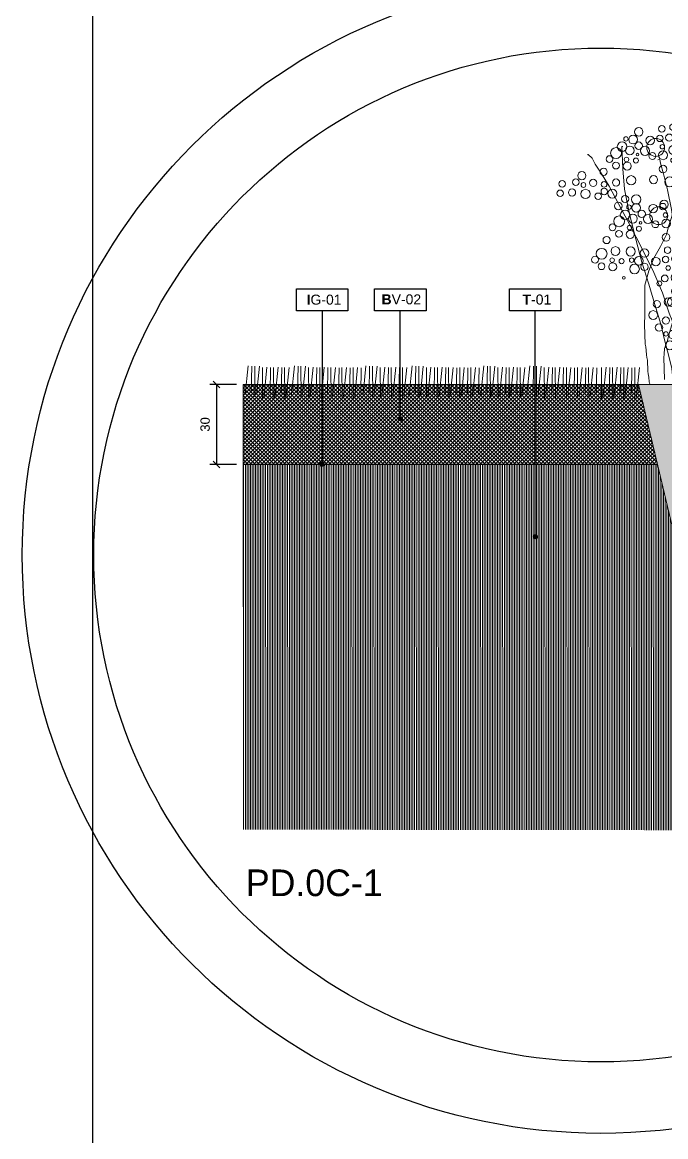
# Model space of a CAD drawing. Header units: metres. Extents: x -325 to 301, y -147 to 149.
# Drawn here: x 11.97 to 14.383, y 97.543 to 101.725 of the extents above; entities that cross this region are included whole.
import ezdxf

# ---------------------------------------------------------------- set-up
doc = ezdxf.new("R2010")
doc.units = ezdxf.units.M
doc.linetypes.add('ACAD_ISO03W100', pattern=[30, 12, -18])
doc.layers.get('Defpoints').update_dxf_attribs({"lineweight": 13})
doc.layers.add('-aux', color=50, linetype='Continuous', plot=False)
doc.layers.add('-AUX-QAD', color=5, linetype='Continuous', plot=False)
doc.layers.add('0-TX-1_25', color=7, linetype='Continuous', true_color=0x3f4f7f)
for name, color, linetype in [('02-L-Geotextile', 32, 'Continuous'), ('10-DET-encoixinat', 37, 'Continuous'), ('A-KEYPLAN_HATCH', 7, 'Continuous'), ('A_TEXT_2', 7, 'Continuous'), ('EIT_3 TR terra vegetal', 45, 'Continuous')]:
    doc.layers.add(name, color=color, linetype=linetype)
doc.layers.add('03-TR-Paviment_04_Dry Meadow', color=7, linetype='Continuous', lineweight=5, true_color=0xd8dd88)
for name, color, linetype, lineweight in [('05-VEG-gris 50%', 253, 'Continuous', 18), ('1-CM', 7, 'Continuous', 0), ('2-L-secció', 1, 'Continuous', 0), ('3-TR Seleccionat', 44, 'Continuous', 0)]:
    doc.layers.add(name, color=color, linetype=linetype, lineweight=lineweight)
doc.styles.get("Standard").update_dxf_attribs({"font": 'arial.ttf'})
doc.styles.add('x-llegenda materials$0$ENGRAVERS', font='TT0586M.TTF')
doc.dimstyles.new('ISO-25', dxfattribs={"dimtxt": 0.1, "dimasz": 0.1, "dimexe": 0.1, "dimexo": 0.1, "dimgap": 0.1, "dimtad": 1, "dimdec": 0, "dimlfac": 100, "dimzin": 9, "dimtxsty": 'Standard', "dimblk": 'OBLIQUE', "dimcen": 0.1, "dimadec": 0, "dimazin": 0, "dimtfac": 1, "dimtdec": 0, "dimtmove": 0, "dimatfit": 3, "dimldrblk": 'OBLIQUE', "dimfxl": 1, "dimarcsym": 0})

# ---------------------------------------------------------------- blocks, each defined once
blk = doc.blocks.new('ccddddddddddd')
for points in [[(90.232, 20.017), (90.254, 20.017), (90.353, 19.93), (90.419, 19.777), (90.55, 19.579), (90.747, 19.229), (90.966, 18.791), (91.229, 18.266), (91.514, 17.652), (91.777, 17.083), (91.974, 16.579), (92.127, 16.076), (92.325, 15.528), (92.456, 15.134), (92.478, 14.871), (92.544, 14.674), (92.609, 14.521), (92.62, 14.433)], [(92.171, 14.455), (92.16, 14.543), (92.149, 14.718), (92.084, 15.025), (91.996, 15.397), (91.908, 15.813), (91.777, 16.295), (91.645, 16.798), (91.492, 17.346), (91.361, 17.915), (91.229, 18.528), (91.12, 19.142), (91.098, 19.645), (91.087, 20.017), (91.087, 20.193), (91.109, 20.193)], [(92.631, 19.974), (92.653, 19.974), (92.642, 19.886), (92.631, 19.798), (92.631, 19.689), (92.609, 19.601), (92.598, 19.536), (92.576, 19.448), (92.555, 19.36), (92.533, 19.251), (92.467, 19.12), (92.445, 18.966), (92.379, 18.791), (92.314, 18.616), (92.248, 18.419), (92.182, 18.222), (92.116, 18.003), (91.963, 17.718), (91.788, 17.433), (91.656, 17.127), (91.547, 16.776), (91.536, 16.382), (91.525, 16.054), (91.514, 15.813), (91.514, 15.331), (91.525, 15.265), (91.536, 15.178), (91.536, 15.068), (91.547, 15.003), (91.558, 14.937), (91.558, 14.674), (91.569, 14.609), (91.58, 14.521), (91.58, 14.411), (91.591, 14.379), (91.602, 14.357), (91.602, 14.346)], [(91.963, 19.842), (92.007, 19.842), (92.018, 19.755), (92.084, 19.492), (92.171, 19.098), (92.259, 18.616), (92.325, 18.025), (92.39, 17.324), (92.412, 16.47), (92.412, 15.572), (92.401, 14.806), (92.335, 14.324), (92.314, 14.105), (92.325, 14.094)], [(93.256, 19.733), (93.256, 19.569), (93.245, 19.459), (93.234, 19.328), (93.212, 19.174), (93.19, 19.043), (93.124, 18.912), (93.058, 18.758), (92.993, 18.627), (92.927, 18.474), (92.905, 18.298), (92.839, 18.101), (92.774, 17.882), (92.686, 17.641), (92.576, 17.379), (92.467, 17.116), (92.401, 16.809), (92.335, 16.459), (92.27, 16.152), (92.204, 15.868), (92.116, 15.605), (92.051, 15.386), (91.985, 15.211), (91.974, 15.079), (91.963, 14.992), (91.963, 14.455)], [(94.734, 19.317), (94.734, 19.207), (94.723, 19.185), (94.712, 19.12), (94.69, 19.054), (94.624, 18.966), (94.537, 18.857), (94.427, 18.725), (94.296, 18.572), (94.186, 18.441), (94.099, 18.266), (94.011, 18.112), (93.945, 17.937), (93.88, 17.74), (93.814, 17.543), (93.748, 17.302), (93.661, 17.061), (93.573, 16.776), (93.463, 16.448), (93.354, 16.098), (93.222, 15.725), (93.113, 15.397), (92.981, 15.134), (92.894, 14.937), (92.872, 14.718), (92.85, 14.521), (92.839, 14.411), (92.828, 14.346), (92.828, 14.335)], [(92.85, 14.422), (92.839, 14.455), (92.85, 14.521), (92.85, 14.652), (92.861, 14.718), (92.861, 14.981), (92.883, 15.09), (92.894, 15.178), (92.894, 15.309), (92.905, 15.441), (92.916, 15.572), (92.927, 15.703), (92.938, 15.879), (92.96, 16.054), (92.981, 16.251), (93.003, 16.47), (93.069, 16.689), (93.091, 16.952), (93.157, 17.214), (93.222, 17.477), (93.332, 17.696), (93.441, 17.871), (93.529, 18.047), (93.595, 18.222), (93.682, 18.375), (93.748, 18.485), (93.77, 18.55), (93.781, 18.572), (93.792, 18.594), (93.792, 18.605)], [(92.916, 14.401), (92.927, 14.422), (92.938, 14.532), (93.003, 14.685), (93.069, 14.882), (93.179, 15.189), (93.288, 15.517), (93.376, 15.911), (93.595, 16.744), (93.77, 17.138), (93.945, 17.51), (94.055, 17.817), (94.164, 18.036), (94.296, 18.255), (94.384, 18.364), (94.405, 18.375), (94.416, 18.375)], [(93.157, 14.379), (93.266, 14.619), (93.463, 14.97), (93.748, 15.474), (94.055, 16.109), (94.34, 16.766), (94.624, 17.357), (94.844, 17.795), (94.975, 18.079), (94.997, 18.145)], [(92.992, 14.324), (92.992, 14.346), (93.003, 14.455), (93.014, 14.63), (93.102, 14.871), (93.168, 15.222), (93.277, 15.616), (93.409, 15.966), (93.562, 16.339), (94.044, 17.083), (94.307, 17.39), (94.504, 17.587), (94.614, 17.652), (94.657, 17.652), (94.745, 17.641), (95.008, 17.641), (95.03, 17.631), (95.052, 17.631)], [(94.745, 17.641), (95.106, 17.641), (95.128, 17.652), (95.413, 17.652), (95.413, 17.641), (95.435, 17.641), (95.435, 17.631), (95.446, 17.62), (95.457, 17.62), (95.457, 17.609), (95.479, 17.598), (95.49, 17.587), (95.501, 17.576)]]:
    blk.add_lwpolyline(points)
for centre, radius in [((92.507, 20.78), 0.0991), ((92.862, 20.718), 0.0883), ((91.511, 20.539), 0.104), ((92.08, 20.594), 0.0797), ((92.354, 20.627), 0.0797), ((92.54, 20.55), 0.059), ((92.961, 20.554), 0.0797), ((93.114, 20.663), 0.0797), ((93.311, 20.609), 0.11), ((93.618, 20.466), 0.0883), ((91.094, 20.189), 0.118), ((91.193, 20.375), 0.0548), ((91.368, 20.353), 0.108), ((91.5, 20.2), 0.0903), ((91.784, 20.32), 0.104), ((91.916, 20.145), 0.219), ((92.025, 20.364), 0.0797), ((92.08, 20.156), 0.0547), ((92.255, 20.375), 0.0883), ((92.584, 20.331), 0.112), ((92.796, 20.127), 0.0797), ((93.782, 20.138), 0.101), ((90.776, 19.893), 0.0836), ((90.941, 20.036), 0.132), ((91.281, 20.09), 0.108), ((91.467, 19.981), 0.0328), ((91.652, 20.068), 0.112), ((91.828, 19.937), 0.0834), ((92.091, 19.948), 0.109), ((92.343, 20.068), 0.109), ((92.551, 19.882), 0.101), ((92.939, 20.017), 0.0774), ((93.3, 20.05), 0.0834), ((93.629, 20.028), 0.0936), ((94.023, 19.853), 0.101), ((94.023, 19.853), 0.0855), ((90.623, 19.587), 0.0883), ((90.929, 19.729), 0.0834), ((91.204, 19.707), 0.098), ((91.193, 19.871), 0.0548), ((91.423, 19.838), 0.062), ((92.08, 19.609), 0.0936), ((92.332, 19.817), 0.059), ((92.873, 19.853), 0.0774), ((93.421, 19.722), 0.131), ((93.629, 19.558), 0.128), ((93.629, 19.558), 0.128), ((93.662, 19.809), 0.0558), ((93.837, 19.875), 0.0548), ((94.428, 19.809), 0.0883), ((94.604, 19.667), 0.0797), ((89.599, 19.321), 0.0797), ((89.933, 19.354), 0.0797), ((90.087, 19.507), 0.0991), ((90.36, 19.321), 0.0883), ((90.919, 19.313), 0.0876), ((91.291, 19.357), 0.114), ((91.839, 19.357), 0.0991), ((92.233, 19.291), 0.121), ((92.983, 19.514), 0.059), ((93.432, 19.459), 0.101), ((94.166, 19.437), 0.108), ((94.407, 19.393), 0.0639), ((89.545, 19.091), 0.0797), ((89.835, 19.102), 0.0883), ((90.163, 19.058), 0.112), ((90.119, 19.277), 0.059), ((90.624, 19.101), 0.0797), ((90.625, 19.278), 0.0692), ((90.821, 19.046), 0.11), ((93.155, 19.106), 0.0991), ((94.122, 19.196), 0.0936), ((94.494, 19.163), 0.0936), ((94.899, 19.037), 0.0991), ((90.471, 18.991), 0.0797), ((91.128, 18.904), 0.0883), ((91.4, 18.886), 0.114), ((92.078, 18.741), 0.104), ((92.647, 18.796), 0.0797), ((93.002, 18.953), 0.0797), ((93.188, 18.876), 0.059), ((93.429, 18.92), 0.0883), ((93.681, 18.866), 0.0797), ((93.878, 18.811), 0.11), ((94.745, 18.884), 0.0797), ((94.932, 18.807), 0.059), ((95.173, 18.851), 0.0883), ((95.425, 18.796), 0.0797), ((95.622, 18.742), 0.11), ((90.957, 18.739), 0.0928), ((91.118, 18.515), 0.118), ((91.217, 18.701), 0.0548), ((91.392, 18.679), 0.108), ((91.524, 18.526), 0.0903), ((91.808, 18.647), 0.104), ((91.94, 18.471), 0.219), ((92.049, 18.69), 0.0797), ((92.904, 18.701), 0.0883), ((93.232, 18.658), 0.112), ((93.528, 18.756), 0.0797), ((94.185, 18.668), 0.0883), ((94.647, 18.632), 0.0883), ((94.975, 18.588), 0.112), ((95.271, 18.687), 0.0797), ((95.928, 18.599), 0.0883), ((90.8, 18.22), 0.0836), ((90.965, 18.362), 0.132), ((91.305, 18.417), 0.108), ((91.491, 18.307), 0.0328), ((91.676, 18.395), 0.112), ((91.852, 18.263), 0.0834), ((92.115, 18.274), 0.109), ((92.104, 18.482), 0.0547), ((92.991, 18.395), 0.109), ((93.199, 18.209), 0.101), ((93.364, 18.329), 0.0797), ((93.506, 18.22), 0.0774), ((93.867, 18.252), 0.0834), ((94.196, 18.23), 0.0936), ((94.349, 18.34), 0.101), ((94.624, 18.255), 0.0774), ((94.909, 18.233), 0.0774), ((90.953, 18.055), 0.0834), ((91.228, 18.033), 0.098), ((91.217, 18.198), 0.0548), ((91.447, 18.165), 0.062), ((92.104, 17.935), 0.0936), ((92.98, 18.143), 0.059), ((93.44, 18.055), 0.0774), ((93.988, 17.924), 0.131), ((94.229, 18.012), 0.0558), ((94.404, 18.077), 0.0548), ((94.59, 18.055), 0.101), ((94.59, 18.055), 0.0855), ((95.249, 18.134), 0.0903), ((90.647, 17.913), 0.0883), ((93.55, 17.716), 0.059), ((94.196, 17.76), 0.128), ((94.196, 17.76), 0.128), ((94.622, 17.779), 0.0991), ((95.413, 17.751), 0.114), ((90.349, 17.439), 0.0836), ((90.514, 17.581), 0.132), ((90.854, 17.636), 0.108), ((91.225, 17.614), 0.112), ((91.42, 17.38), 0.108), ((91.562, 17.566), 0.104), ((92.132, 17.621), 0.0797), ((92.307, 17.402), 0.0883), ((92.406, 17.653), 0.0797), ((92.592, 17.577), 0.059), ((92.978, 17.587), 0.0883), ((93.077, 17.423), 0.0797), ((93.23, 17.532), 0.0797), ((93.428, 17.478), 0.11), ((94.469, 17.625), 0.0797), ((94.655, 17.549), 0.059), ((94.896, 17.593), 0.0883), ((94.994, 17.428), 0.0797), ((95.148, 17.538), 0.0797), ((95.345, 17.483), 0.11), ((95.632, 17.554), 0.0774), ((90.502, 17.274), 0.0834), ((90.777, 17.252), 0.098), ((90.766, 17.417), 0.0548), ((90.996, 17.384), 0.062), ((91.245, 17.402), 0.0548), ((91.308, 17.182), 0.118), ((91.552, 17.226), 0.0903), ((91.836, 17.347), 0.104), ((92.077, 17.391), 0.0797), ((92.132, 17.183), 0.0547), ((92.636, 17.358), 0.112), ((93.734, 17.335), 0.0883), ((94.37, 17.374), 0.0883), ((94.699, 17.33), 0.112), ((95.652, 17.341), 0.0883), ((91.04, 16.974), 0.0328), ((92.042, 16.93), 0.0834), ((92.305, 16.941), 0.109), ((92.557, 17.062), 0.109), ((92.765, 16.876), 0.101), ((92.913, 16.996), 0.0797), ((93.055, 16.886), 0.0774), ((93.417, 16.919), 0.0834), ((93.745, 16.897), 0.0936), ((93.899, 17.007), 0.101), ((91.905, 16.81), 0.059), ((92.294, 16.602), 0.0936), ((92.989, 16.722), 0.0774), ((93.537, 16.591), 0.131), ((93.778, 16.678), 0.0558), ((93.953, 16.744), 0.0548), ((94.14, 16.722), 0.101), ((94.14, 16.722), 0.0855), ((94.545, 16.678), 0.0883), ((91.829, 16.306), 0.0876), ((92.108, 16.35), 0.0991), ((92.201, 16.35), 0.114), ((92.448, 16.284), 0.121), ((93.099, 16.383), 0.059), ((93.548, 16.328), 0.101), ((93.745, 16.427), 0.128), ((93.745, 16.427), 0.128), ((94.282, 16.306), 0.108), ((94.72, 16.536), 0.0797), ((91.731, 16.039), 0.11), ((94.238, 16.065), 0.0936), ((94.523, 16.262), 0.0639), ((94.611, 16.032), 0.0936), ((92.038, 15.897), 0.0883), ((92.309, 15.879), 0.114), ((92.346, 15.735), 0.104), ((92.845, 15.789), 0.0797), ((93.119, 15.822), 0.0797), ((93.272, 15.975), 0.0991), ((93.546, 15.789), 0.0883), ((91.866, 15.732), 0.0928), ((92.029, 15.57), 0.0548), ((92.204, 15.548), 0.108), ((92.62, 15.516), 0.104), ((92.79, 15.559), 0.0797), ((93.02, 15.57), 0.0883), ((93.349, 15.527), 0.112), ((93.305, 15.746), 0.059), ((93.644, 15.625), 0.0797), ((93.798, 15.735), 0.0797), ((93.995, 15.68), 0.11), ((94.302, 15.537), 0.0883), ((94.763, 15.501), 0.0883), ((92.116, 15.286), 0.108), ((92.335, 15.395), 0.0903), ((92.488, 15.264), 0.112), ((92.571, 15.384), 0.118), ((92.845, 15.351), 0.0547), ((93.108, 15.264), 0.109), ((92.303, 15.176), 0.0328)]:
    blk.add_circle(centre, radius)
blk = doc.blocks.new('hatch keyplan 2')
at = {"layer": 'A-KEYPLAN_HATCH'}
blk.add_lwpolyline([(0, 0.00548), (0.01287, 0.00548), (0.01287, 0), (0, 0)], close=True, dxfattribs=at)
blk = doc.blocks.new('hatch keyplan')
at = {"layer": 'A-KEYPLAN_HATCH'}
blk.add_blockref('hatch keyplan 2', (1.43058, 0.85215), dxfattribs=at)
blk = doc.blocks.new('T-01')
at = {"layer": 'A-KEYPLAN_HATCH'}
blk.add_blockref('hatch keyplan', (-1.43058, -0.85215), dxfattribs=at)
at = {"layer": 'A_TEXT_2', "insert": (-0.0008, 0.00408), "char_height": 0.0025, "attachment_point": 1}
blk.add_mtext_dynamic_manual_height_columns('\\pi0.00405;{\\fArial|b1|i0|c0|p34;T}-01', width=0.0145619, gutter_width=0.015, heights=[0], dxfattribs=at)
blk = doc.blocks.new('B-V02')
at = {"layer": 'A-KEYPLAN_HATCH'}
blk.add_blockref('hatch keyplan', (-1.43058, -0.85215), dxfattribs=at)
at = {"layer": 'A_TEXT_2', "insert": (-0.0008, 0.00412), "char_height": 0.0025, "attachment_point": 1}
blk.add_mtext_dynamic_manual_height_columns('\\pi0.00255;{\\fArial|b1|i0|c0|p34;B}V-02', width=0.0145619, gutter_width=0.015, heights=[0], dxfattribs=at)
blk = doc.blocks.new('POINT')
at = {"layer": '0-TX-1_25'}
h = blk.add_hatch(dxfattribs=at)
h.set_pattern_fill('ANGLE', color=256)
h.set_pattern_definition([(0, (-83.747, -12.726), (0, 6.985), [5.08, -1.905]), (90, (-83.747, -12.726), (-6.985, 4e-16), [5.08, -1.905])])
edge = h.paths.add_edge_path()
edge.add_arc((0, 0), 0.0075, 0, 360)
h = blk.add_hatch(color=256, dxfattribs=at)
h.dxf.hatch_style = 1
edge = h.paths.add_edge_path()
edge.add_arc((0, 0), 0.0075, 0, 360)
blk.add_circle((0, 0), 0.0075, dxfattribs=at)
blk = doc.blocks.new('_Oblique')
at = {"color": 0, "lineweight": -2}
blk.add_line((-0.5, -0.5), (0.5, 0.5), dxfattribs=at)
blk = doc.blocks.new('*D622')
at = {"layer": '0-TX-1_25', "color": 0, "lineweight": -2, "transparency": 16777216}
for p, q in [((12.7732, 100.3657), (12.6736, 100.3657)), ((12.6986, 100.3657), (12.6986, 100.0657)), ((12.7732, 100.0657), (12.6736, 100.0657))]:
    blk.add_line(p, q, dxfattribs=at)
at = {"layer": 'Defpoints', "color": 0, "transparency": 16777216}
for p in [(12.7982, 100.3657), (12.6986, 100.0657), (12.7982, 100.0657)]:
    blk.add_point(p, dxfattribs=at)
at = {"layer": '0-TX-1_25', "color": 0, "lineweight": -2, "transparency": 16777216, "xscale": 0.025, "yscale": 0.025, "zscale": 0.025}
for p, rotation in [((12.6986, 100.3657), 90), ((12.6986, 100.0657), 270)]:
    blk.add_blockref('_Oblique', p, dxfattribs=dict(at, rotation=rotation))
at = {"layer": '0-TX-1_25', "color": 0, "transparency": 16777216, "insert": (12.6557, 100.2157), "char_height": 0.035, "attachment_point": 5, "rotation": 90}
blk.add_mtext('30', dxfattribs=at)
blk = doc.blocks.new('IG01')
at = {"layer": 'A-KEYPLAN_HATCH', "xscale": 10, "yscale": 10, "zscale": 10}
blk.add_blockref('hatch keyplan', (-14.3058, -8.5215), dxfattribs=at)
at = {"layer": 'A_TEXT_2', "insert": (-0.008, 0.0405), "char_height": 0.025, "attachment_point": 1}
blk.add_mtext_dynamic_manual_height_columns('\\pi0.03354;{\\fArial|b1|i0|c0|p34;I}G-01', width=0.145619, gutter_width=0.15, heights=[0], dxfattribs=at)

msp = doc.modelspace()

# ---------------------------------------------------------------- hatches: boundary and pattern name
at = {"layer": '10-DET-encoixinat'}
h = msp.add_hatch(dxfattribs=at)
h.set_pattern_fill('CROSS', color=256, scale=0.002, angle=91.1014)
h.set_pattern_definition([(91.10144, (1.57837, 103.327732), (-0.01294178, 0.012453526), [0.00635, -0.01905]), (181.10144, (1.581483, 103.330968), (-0.012453526, -0.01294178), [0.00635, -0.01905])])
edge = h.paths.add_edge_path()
edge.add_line((14.2816, 100.3657), (14.411, 99.8207))
edge.add_line((14.411, 99.8207), (15.2545, 99.5675))
edge.add_arc((15.542, 100.5253), 1, 253.2929, 270)
edge.add_line((15.542, 99.5253), (15.7792, 99.5253))
edge.add_line((15.7792, 99.5253), (15.7792, 100.1253))
edge.add_line((15.7792, 100.1253), (15.5675, 100.1245))
edge.add_arc((15.5975, 101.165), 1.0409, 250.4158, 268.3456, ccw=False)
edge.add_line((15.2486, 100.1842), (14.899, 100.3098))
edge.add_arc((14.5695, 99.3657), 1, 70.7609, 90)
edge.add_line((14.5695, 100.3657), (14.2816, 100.3657))
at = {"layer": '3-TR Seleccionat'}
h = msp.add_hatch(dxfattribs=at)
h.set_pattern_fill('ANSI31', color=256, scale=0.002, angle=225, style=0)
h.set_pattern_definition([(270, (441090.543762, -650736.700746), (-0.00635, -2e-18), [])])
h.paths.add_polyline_path([(14.6786, 98.6934), (12.7982, 98.6957), (12.7982, 100.0657), (14.3528, 100.0657), (14.411, 99.8207)])
at = {"layer": 'EIT_3 TR terra vegetal'}
h = msp.add_hatch(dxfattribs=at)
h.set_pattern_fill('_USER', color=256, scale=0.01, angle=45, style=0, double=1, pattern_type=0)
h.set_pattern_definition([(45, (0, 0), (-0.0070710678, 0.0070710678), []), (135, (0, 0), (-0.0070710678, -0.0070710678), [])])
h.paths.add_polyline_path([(14.3528, 100.0657), (14.2816, 100.3657), (12.7982, 100.3657), (12.7982, 100.0657)])

# ---------------------------------------------------------------- linework, layer by layer
at = {"layer": '-aux'}
msp.add_lwpolyline([(12.2345, 3.4567), (12.2345, 133.4567)], dxfattribs=at)
at = {"layer": '-AUX-QAD'}
for radius in [2.1703, 1.9021]:
    msp.add_circle((14.1401, 99.7259), radius, dxfattribs=at)
at = {"layer": '0-TX-1_25'}
for points in [[(13.0943, 100.642), (13.0943, 100.0657)], [(13.3877, 100.2374), (13.3877, 100.642)], [(13.8939, 99.794), (13.8939, 100.642)]]:
    msp.add_lwpolyline(points, dxfattribs=at)
at = {"layer": '02-L-Geotextile', "linetype": 'ACAD_ISO03W100', "ltscale": 0.002, "const_width": 0.005}
msp.add_lwpolyline([(12.7984, 100.0657), (14.3528, 100.0657)], dxfattribs=at)
at = {"layer": '03-TR-Paviment_04_Dry Meadow'}
for p, q in [((12.8172, 100.4351), (12.806, 100.3278)), ((12.8308, 100.434), (12.8287, 100.337)), ((12.8416, 100.4346), (12.8423, 100.3194)), ((12.8589, 100.4349), (12.8477, 100.3276)), ((12.8704, 100.4299), (12.8711, 100.3147)), ((12.8876, 100.4302), (12.8765, 100.3229)), ((12.9012, 100.4291), (12.8992, 100.3321)), ((12.912, 100.4297), (12.9127, 100.3145)), ((12.9293, 100.43), (12.9181, 100.3227)), ((12.9429, 100.4289), (12.9408, 100.3319)), ((12.9537, 100.4295), (12.9544, 100.3143)), ((12.971, 100.4298), (12.9598, 100.3225)), ((12.9905, 100.4351), (12.9794, 100.3278)), ((13.0041, 100.434), (13.0021, 100.337)), ((13.015, 100.4346), (13.0157, 100.3194)), ((13.0322, 100.4349), (13.021, 100.3276)), ((13.0437, 100.4299), (13.0444, 100.3147)), ((13.061, 100.4302), (13.0498, 100.3229)), ((13.0746, 100.4291), (13.0725, 100.3321)), ((13.0854, 100.4297), (13.0861, 100.3145)), ((13.1026, 100.43), (13.0915, 100.3227)), ((13.1162, 100.4289), (13.1142, 100.3319)), ((13.1271, 100.4295), (13.1278, 100.3143)), ((13.1443, 100.4298), (13.1331, 100.3225)), ((13.1579, 100.4287), (13.1559, 100.3317)), ((13.1687, 100.4293), (13.1694, 100.3141)), ((13.186, 100.4296), (13.1748, 100.3222)), ((13.1996, 100.4285), (13.1975, 100.3315)), ((13.2104, 100.4291), (13.2111, 100.3139)), ((13.2277, 100.4294), (13.2165, 100.322)), ((13.2412, 100.4283), (13.2392, 100.3313)), ((13.2589, 100.4351), (13.2478, 100.3278)), ((13.2725, 100.434), (13.2705, 100.337)), ((13.2834, 100.4346), (13.2841, 100.3194)), ((13.3006, 100.4349), (13.2894, 100.3276)), ((13.3121, 100.4299), (13.3128, 100.3147)), ((13.3294, 100.4302), (13.3182, 100.3229)), ((13.343, 100.4291), (13.3409, 100.3321)), ((13.3538, 100.4297), (13.3545, 100.3145)), ((13.371, 100.43), (13.3599, 100.3227)), ((13.3846, 100.4289), (13.3826, 100.3319)), ((13.3955, 100.4295), (13.3962, 100.3143)), ((13.4127, 100.4298), (13.4015, 100.3225)), ((13.4323, 100.4351), (13.4211, 100.3278)), ((13.4459, 100.434), (13.4438, 100.337)), ((13.4567, 100.4346), (13.4574, 100.3194)), ((13.474, 100.4349), (13.4628, 100.3276)), ((13.4855, 100.4299), (13.4862, 100.3147)), ((13.5027, 100.4302), (13.4915, 100.3229)), ((13.5163, 100.4291), (13.5143, 100.3321)), ((13.5271, 100.4297), (13.5278, 100.3145)), ((13.5444, 100.43), (13.5332, 100.3227)), ((13.558, 100.4289), (13.5559, 100.3319)), ((13.5688, 100.4295), (13.5695, 100.3143)), ((13.5861, 100.4298), (13.5749, 100.3225)), ((13.5996, 100.4287), (13.5976, 100.3317)), ((13.6105, 100.4293), (13.6112, 100.3141)), ((13.6277, 100.4296), (13.6166, 100.3222)), ((13.6413, 100.4285), (13.6393, 100.3315)), ((13.6521, 100.4291), (13.6528, 100.3139)), ((13.6694, 100.4294), (13.6582, 100.322)), ((13.683, 100.4283), (13.6809, 100.3313)), ((13.7007, 100.4351), (13.6895, 100.3278)), ((13.7143, 100.434), (13.7122, 100.337)), ((13.7251, 100.4346), (13.7258, 100.3194)), ((13.7423, 100.4349), (13.7312, 100.3276)), ((13.7539, 100.4299), (13.7546, 100.3147)), ((13.7711, 100.4302), (13.7599, 100.3229)), ((13.7847, 100.4291), (13.7827, 100.3321)), ((13.7955, 100.4297), (13.7962, 100.3145)), ((13.8128, 100.43), (13.8016, 100.3227)), ((13.8264, 100.4289), (13.8243, 100.3319)), ((13.8372, 100.4295), (13.8379, 100.3143)), ((13.8544, 100.4298), (13.8433, 100.3225)), ((13.874, 100.4351), (13.8628, 100.3278)), ((13.8876, 100.434), (13.8856, 100.337)), ((13.8984, 100.4346), (13.8991, 100.3194)), ((13.9157, 100.4349), (13.9045, 100.3276)), ((13.9272, 100.4299), (13.9279, 100.3147)), ((13.9445, 100.4302), (13.9333, 100.3229)), ((13.958, 100.4291), (13.956, 100.3321)), ((13.9689, 100.4297), (13.9696, 100.3145)), ((13.9861, 100.43), (13.9749, 100.3227)), ((13.9997, 100.4289), (13.9977, 100.3319)), ((14.0105, 100.4295), (14.0112, 100.3143)), ((14.0278, 100.4298), (14.0166, 100.3225)), ((14.0414, 100.4287), (14.0393, 100.3317)), ((14.0522, 100.4293), (14.0529, 100.3141)), ((14.0695, 100.4296), (14.0583, 100.3222)), ((14.0831, 100.4285), (14.081, 100.3315)), ((14.0939, 100.4291), (14.0946, 100.3139)), ((14.1111, 100.4294), (14.1, 100.322)), ((14.1247, 100.4283), (14.1227, 100.3313)), ((14.1421, 100.4299), (14.1428, 100.3147)), ((14.1594, 100.4302), (14.1482, 100.3229)), ((14.173, 100.4291), (14.1709, 100.3321)), ((14.1838, 100.4297), (14.1845, 100.3145)), ((14.201, 100.43), (14.1899, 100.3227)), ((14.2146, 100.4289), (14.2126, 100.3319)), ((14.2255, 100.4295), (14.2262, 100.3143)), ((14.2427, 100.4298), (14.2315, 100.3225)), ((14.2563, 100.4287), (14.2543, 100.3317)), ((14.2671, 100.4293), (14.2678, 100.3141)), ((14.2844, 100.4296), (14.2732, 100.3222))]:
    msp.add_line(p, q, dxfattribs=at)
at = {"layer": '1-CM'}
for points in [[(12.7982, 100.3657), (14.2792, 100.3657)], [(14.6089, 98.9871), (14.2816, 100.3657)], [(12.7982, 100.0657), (14.3528, 100.0657)]]:
    msp.add_lwpolyline(points, dxfattribs=at)
msp.add_lwpolyline([(14.2792, 100.3657), (14.5695, 100.3657, -0.08647), (14.9077, 100.3068), (15.2486, 100.1842, 0.08647), (15.5868, 100.1253), (15.7792, 100.1253)], format="xyb", dxfattribs=at)
at = {"layer": '2-L-secció'}
msp.add_line((12.7992, 98.6957), (12.7982, 100.3657), dxfattribs=at)

# ---------------------------------------------------------------- block references
at = {"layer": '0-TX-1_25', "xscale": 15, "yscale": 15, "zscale": 15}
for name, p in [('B-V02', (13.2911, 100.642)), ('T-01', (13.7973, 100.642))]:
    msp.add_blockref(name, p, dxfattribs=at)
at = {"layer": '0-TX-1_25'}
for p in [(13.3877, 100.2374), (13.0943, 100.0657), (13.8939, 99.794)]:
    msp.add_blockref('POINT', p, dxfattribs=at)
at = {"layer": '05-VEG-gris 50%', "xscale": 0.1531483815836124, "yscale": 0.1531483815836124, "zscale": 0.1531481441427297, "rotation": 1.720107351731996}
msp.add_blockref('ccddddddddddd', (0.3678, 97.7489), dxfattribs=at)
at = {"layer": '1-CM', "xscale": 1.5, "yscale": 1.5, "zscale": 1.5}
msp.add_blockref('IG01', (12.9978, 100.642), dxfattribs=at)

# ---------------------------------------------------------------- texts
at = {"layer": '-aux', "insert": (12.8085, 98.5457), "char_height": 0.1, "width": 19.210099, "attachment_point": 1, "style": 'x-llegenda materials$0$ENGRAVERS'}
msp.add_mtext('PD.0C-1', dxfattribs=at)

# ---------------------------------------------------------------- dimensions: what is measured, and where the dimension line sits
at = {"layer": '0-TX-1_25'}
dim = msp.add_linear_dim(base=(12.6986, 100.0657), p1=(12.7982, 100.3657), p2=(12.7982, 100.0657), angle=90, dimstyle='ISO-25', override={"dimtxt": 0.035, "dimasz": 0.025, "dimexe": 0.025, "dimexo": 0.025, "dimgap": 0.025, "dimblk1": 'Oblique', "dimblk2": 'Oblique', "dimsah": 1, "dimfxl": 0.1, "dimfxlon": 1, "dimarcsym": 1}, dxfattribs=at)
dim.commit()
dim.dimension.update_dxf_attribs({"geometry": '*D622', "text_midpoint": (12.6557, 100.2157)})

doc.saveas('drawing.dxf')
